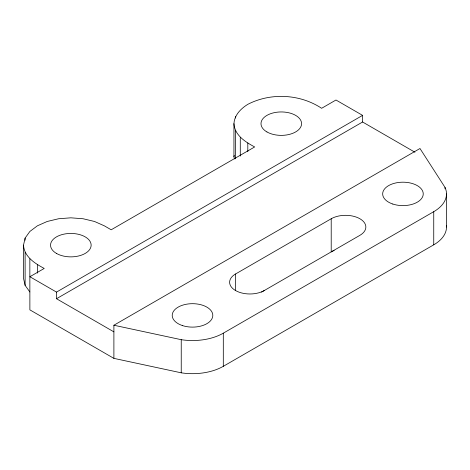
<?xml version="1.0" encoding="UTF-8"?>
<svg xmlns="http://www.w3.org/2000/svg" width="470" height="470" viewBox="0 0 470 470"><rect width="100%" height="100%" fill="white"/><g stroke="black" fill="none" stroke-linecap="round" stroke-linejoin="round"><path stroke-width="0.7" d="M29.845 291.958L25.116 285.366L23.5 278.293L23.5 245.158L25.116 238.079L29.845 231.487L37.365 225.829L47.176 221.482L58.591 218.75L70.847 217.822L83.102 218.75L94.523 221.482L104.328 225.829L111.184 229.789L254.67 146.951C245.399 141.964 234.653 135.307 233.942 123.657C234.448 115.027 240.834 108.641 247.808 104.328C270.779 92.461 300.054 93.982 321.627 108.294L335.974 100.01L362.593 115.373L362.593 122L56.5 298.726L56.5 292.099L362.593 115.373M234.424 158.919L233.942 156.792L234.266 155.382M446.441 225.729A43.546 25.145 0 0 1 433.745 244.817L223.303 366.312A43.546 25.145 0 0 1 181.238 372.822L113.893 358.369L113.893 325.234L419.986 148.508L445.014 187.395L445.014 188.834M264.252 290.548A20.292 11.715 0 0 1 235.558 290.548A20.292 11.715 0 0 1 235.558 273.981L331.209 218.756A20.292 11.715 0 0 1 359.908 218.756A20.292 11.715 0 0 1 359.908 235.323L261.532 292.123M113.893 325.234L181.238 339.687A43.546 25.145 0 0 0 223.303 333.177L433.745 211.682A43.546 25.145 0 0 0 445.014 187.395M362.593 122L414.94 152.227M23.5 245.158C24.211 256.802 34.962 263.459 44.227 268.446L29.88 276.73L56.5 292.099M56.5 298.726L113.893 331.861M113.893 358.369L29.88 309.865L29.845 258.823M446.5 193.904L446.5 227.039M433.745 211.682L433.745 244.817M331.209 218.756L331.209 251.891A20.292 11.715 0 0 1 334.135 250.492M247.808 142.986L247.808 151.634M240.282 137.328L240.282 156.058M235.552 116.584L235.552 118.023M235.552 130.736L235.552 158.825M235.558 273.981L235.558 290.548M233.942 123.657L233.942 156.792M223.303 333.177L223.303 366.312M181.238 339.687L181.238 372.822M37.365 264.487L37.365 273.129M25.116 238.079L25.116 240.241M25.116 252.231L25.116 285.366M182.366 325.546A20.292 11.715 0 0 0 212.804 315.399A20.292 11.715 0 0 0 182.366 305.253A20.292 11.715 0 0 0 182.366 325.546M392.808 204.045A20.292 11.715 0 0 0 423.241 193.904A20.292 11.715 0 0 0 392.808 183.758A20.292 11.715 0 0 0 392.808 204.045M56.5 253.442A20.292 11.715 0 0 0 90.446 248.189A20.292 11.715 0 0 0 65.594 233.837A20.292 11.715 0 0 0 56.5 253.442M266.937 131.941A20.292 11.715 0 0 0 300.888 126.688A20.292 11.715 0 0 0 276.037 112.342A20.292 11.715 0 0 0 266.937 131.941"/></g></svg>
